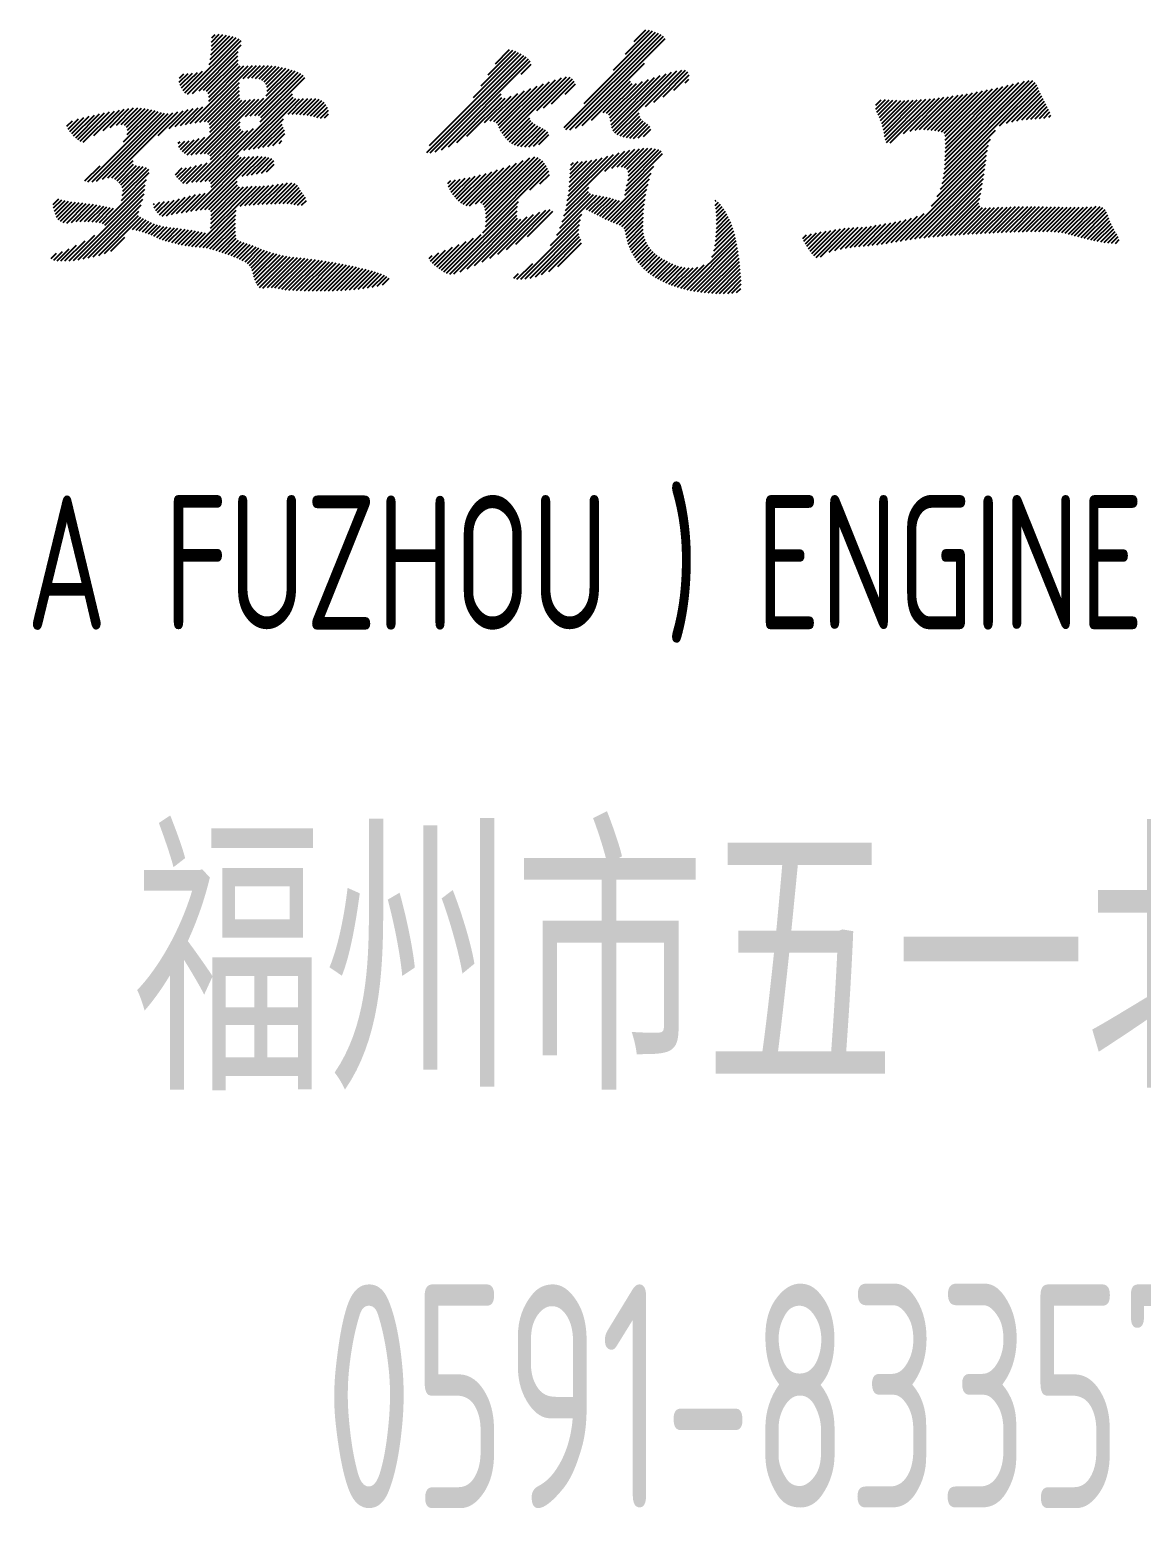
# Model space of a CAD drawing. Extents: x 292423 to 376523, y 106557 to 361882.
# Drawn here: x 370284 to 371526, y 357194 to 358854 of the extents above; entities that cross this region are included whole.
import ezdxf
from ezdxf.enums import TextEntityAlignment as Align

# ---------------------------------------------------------------- set-up
doc = ezdxf.new("R2010")
doc.units = 0
doc.header["$LTSCALE"] = 1000
for name, color, linetype in [('1508', 2, 'CONTINUOUS'), ('DQ', 7, 'CONTINUOUS'), ('tk图框', 7, 'CONTINUOUS')]:
    doc.layers.add(name, color=color, linetype=linetype)
doc.styles.add('hztxt', font='tssdeng.shx', dxfattribs={"width": 0.7, "bigfont": 'tssdchn.shx'})
doc.styles.add('HZTXT2', font='tssdeng.shx', dxfattribs={"width": 0.7, "bigfont": 'tssdchn.shx'})
doc.styles.add('TK', font='tssdeng.shx', dxfattribs={"width": 0.7, "bigfont": 'tssdchn.shx'})

# ---------------------------------------------------------------- blocks, each defined once
blk = doc.blocks.new('A$C00BC0004')
at = {"layer": 'DQ', "color": 2}
for p, q in [((-5064.8, -2098.7), (-5004.4, -2038.3)), ((-5061.8, -2100.2), (-5001.9, -2040.3)), ((-5037.7, -2067.2), (-5007.5, -2037)), ((-5036.8, -2061.7), (-5011.1, -2036)), ((-5035.8, -2056.2), (-5014.7, -2035.2)), ((-5035.1, -2042), (-5026.4, -2033.4)), ((-5035.1, -2046.5), (-5022.4, -2033.8)), ((-5035.1, -2051), (-5018.5, -2034.4)), ((-5034.7, -2037.2), (-5031.2, -2033.7)), ((-4641.2, -2137.6), (-4535.8, -2032.2)), ((-4639.1, -2139.9), (-4532.8, -2033.7)), ((-4634.6, -2140), (-4530.1, -2035.5)), ((-4628.4, -2138.3), (-4528.2, -2038)), ((-4618.7, -2110.6), (-4539, -2030.9)), ((-4586.1, -2073.5), (-4542.3, -2029.7)), ((-4572.7, -2055.6), (-4545.9, -2028.8)), ((-4563, -2041.4), (-4549.8, -2028.3)), ((-5056.5, -2099.4), (-5002.1, -2045)), ((-5049.1, -2096.5), (-5005.2, -2052.6)), ((-5043.9, -2095.7), (-5005.6, -2057.5)), ((-4794.6, -2165.3), (-4686.2, -2056.9)), ((-4791.5, -2157.7), (-4689.1, -2055.3)), ((-4742.5, -2104.2), (-4692, -2053.7)), ((-4733.7, -2090.9), (-4695, -2052.2)), ((-4725.9, -2078.6), (-4698.3, -2051)), ((-4718, -2066.3), (-4702.3, -2050.5)), ((-5066.8, -2096.2), (-5045.1, -2074.6)), ((-5058.9, -2133.2), (-4994.3, -2068.6)), ((-5053.5, -2132.3), (-4989.5, -2068.3)), ((-5040.6, -2096.9), (-5005.5, -2061.9)), ((-5038.8, -2099.6), (-5005.2, -2066)), ((-5038.3, -2103.6), (-5003.2, -2068.5)), ((-5038.3, -2108.1), (-4999, -2068.8)), ((-4999.6, -2082.9), (-4984.9, -2068.2)), ((-4994.5, -2082.3), (-4980.3, -2068.1)), ((-4991.8, -2124.5), (-4941.7, -2074.4)), ((-4990, -2082.2), (-4975.8, -2068.1)), ((-4985.8, -2082.6), (-4971.4, -2068.2)), ((-4982, -2083.3), (-4967.3, -2068.5)), ((-4978.9, -2084.6), (-4963.3, -2069)), ((-4976.3, -2086.5), (-4959.4, -2069.7)), ((-4974.4, -2089.1), (-4955.7, -2070.4)), ((-4974, -2102.2), (-4945.1, -2073.3)), ((-4973.2, -2092.5), (-4952.1, -2071.3)), ((-4973, -2096.8), (-4948.5, -2072.3)), ((-4790.7, -2165.9), (-4683.5, -2058.7)), ((-4785.1, -2164.8), (-4681.1, -2060.8)), ((-4778.3, -2162.4), (-4679.1, -2063.2)), ((-4689.1, -2077.8), (-4677.9, -2066.6)), ((-4621, -2135.4), (-4551.3, -2065.6)), ((-4584.4, -2143.6), (-4515.1, -2074.3)), ((-4550.1, -2113.9), (-4509.6, -2073.3)), ((-4540.9, -2109.2), (-4505.4, -2073.6)), ((-5071.1, -2087), (-5061.1, -2077.1)), ((-5071, -2082.5), (-5066, -2077.5)), ((-5070, -2090.4), (-5056.3, -2076.8)), ((-5068.5, -2093.4), (-5050.9, -2075.9)), ((-5048.1, -2131.4), (-5004, -2087.3)), ((-4986.8, -2124), (-4938.4, -2075.6)), ((-4982.5, -2124.2), (-4935.4, -2077.1)), ((-4980.6, -2131.3), (-4931, -2081.6)), ((-4980, -2126.2), (-4932.7, -2078.9)), ((-4715, -2135), (-4671.3, -2091.4)), ((-4713.6, -2138.1), (-4664.3, -2088.8)), ((-4712.1, -2141.1), (-4657.4, -2086.4)), ((-4710.4, -2144), (-4650.7, -2084.2)), ((-4708.6, -2146.6), (-4644.2, -2082.2)), ((-4706.6, -2149.2), (-4638.4, -2080.9)), ((-4671.6, -2118.6), (-4634.4, -2081.4)), ((-4664, -2115.5), (-4631.7, -2083.2)), ((-4655.2, -2111.2), (-4629.8, -2085.8)), ((-4639.9, -2100.4), (-4628.4, -2088.9)), ((-4610.4, -2129.2), (-4566.9, -2085.8)), ((-4597.5, -2120.9), (-4565, -2088.3)), ((-4593.7, -2121.5), (-4560.4, -2088.3)), ((-4591.2, -2123.5), (-4553.7, -2086)), ((-4590, -2126.8), (-4547, -2083.8)), ((-4589.3, -2130.6), (-4540.3, -2081.6)), ((-4588.6, -2134.4), (-4533.8, -2079.6)), ((-4587.7, -2137.9), (-4527.3, -2077.6)), ((-4586.3, -2141.1), (-4521.1, -2075.8)), ((-4530.6, -2103.3), (-4502.8, -2075.5)), ((-4518.6, -2095.9), (-4501.4, -2078.6)), ((-4506, -2087.7), (-4501.9, -2083.6)), ((-4217.6, -2194.5), (-4113, -2089.8)), ((-4216.9, -2189.2), (-4114.8, -2087.2)), ((-4216.3, -2184.1), (-4117.3, -2085.1)), ((-4215.9, -2179.2), (-4121.5, -2084.9)), ((-4215.6, -2174.5), (-4126.9, -2085.8)), ((-4215.4, -2169.8), (-4132.9, -2087.3)), ((-4215.3, -2165.2), (-4138.9, -2088.8)), ((-4215.2, -2160.7), (-4144.9, -2090.3)), ((-4215.2, -2156.2), (-4150.8, -2091.7)), ((-5058, -2168.2), (-4996.7, -2107)), ((-5052.6, -2167.3), (-4991.6, -2106.4)), ((-5047.6, -2166.8), (-4986.7, -2105.9)), ((-5043.1, -2130.9), (-5004.2, -2092)), ((-5043, -2166.7), (-4982.1, -2105.8)), ((-5042.4, -2197.6), (-4944.7, -2099.9)), ((-5039.4, -2131.7), (-5004, -2096.3)), ((-5037.9, -2197.5), (-4943.9, -2103.5)), ((-5037.5, -2134.3), (-5003.9, -2100.6)), ((-5037, -2142.7), (-5001.1, -2106.9)), ((-5036.9, -2138.2), (-5003.4, -2104.7)), ((-4998.9, -2163), (-4940.9, -2105)), ((-4997.2, -2125.4), (-4976.7, -2104.9)), ((-4993.4, -2162), (-4936.8, -2105.4)), ((-4949.6, -2122.7), (-4932.2, -2105.3)), ((-4944.9, -2122.5), (-4927.6, -2105.2)), ((-4940.5, -2122.6), (-4923.1, -2105.1)), ((-4936.3, -2122.9), (-4918.5, -2105.1)), ((-4932.3, -2123.3), (-4914.7, -2105.7)), ((-4928.3, -2123.9), (-4911.7, -2107.2)), ((-4770.3, -2159), (-4711.4, -2100)), ((-4761.2, -2154.3), (-4710.9, -2104)), ((-4749.8, -2147.4), (-4707, -2104.6)), ((-4730, -2132.1), (-4700.3, -2102.4)), ((-4723.6, -2130.2), (-4692.9, -2099.5)), ((-4719.6, -2130.7), (-4685.6, -2096.7)), ((-4716.7, -2132.3), (-4678.4, -2094)), ((-4293, -2112.7), (-4287, -2106.7)), ((-4292.7, -2116.9), (-4281.9, -2106.1)), ((-4291.7, -2120.3), (-4277.8, -2106.5)), ((-4290.3, -2123.5), (-4273.8, -2106.9)), ((-4288.9, -2126.5), (-4269.5, -2107.1)), ((-4287.5, -2129.6), (-4265, -2107.2)), ((-4286.3, -2132.9), (-4260.6, -2107.2)), ((-4285.3, -2136.4), (-4256, -2107.1)), ((-4284.4, -2140), (-4251.3, -2106.9)), ((-4283.6, -2143.7), (-4246.6, -2106.7)), ((-4283, -2147.5), (-4241.8, -2106.4)), ((-4282.2, -2151.3), (-4236.9, -2106)), ((-4280.9, -2154.4), (-4231.9, -2105.5)), ((-4276.7, -2154.7), (-4226.9, -2105)), ((-4261.8, -2144.3), (-4221.9, -2104.4)), ((-4254.6, -2141.6), (-4216.7, -2103.8)), ((-4248.9, -2140.4), (-4211.5, -2103.1)), ((-4243.9, -2139.9), (-4206.3, -2102.3)), ((-4239.4, -2139.9), (-4201, -2101.5)), ((-4235.1, -2140.1), (-4195.7, -2100.7)), ((-4231, -2140.5), (-4190.3, -2099.8)), ((-4227, -2141), (-4184.8, -2098.8)), ((-4223.1, -2141.6), (-4179.3, -2097.8)), ((-4219.5, -2142.4), (-4173.7, -2096.7)), ((-4216.4, -2143.9), (-4168.1, -2095.5)), ((-4215.5, -2147.4), (-4162.4, -2094.3)), ((-4215.3, -2151.7), (-4156.6, -2093.1)), ((-4154.5, -2135.8), (-4111.6, -2092.9)), ((-4147, -2132.8), (-4110.3, -2096.1)), ((-4140.9, -2131.2), (-4108.9, -2099.2)), ((-4135.2, -2130), (-4107.5, -2102.3)), ((-4129.9, -2129.1), (-4106, -2105.3)), ((-4124.7, -2128.5), (-4104.4, -2108.2)), ((-5191.3, -2144.4), (-5171.8, -2124.8)), ((-5189.2, -2146.8), (-5166, -2123.6)), ((-5186.9, -2149), (-5160.4, -2122.4)), ((-5184.5, -2151.1), (-5154.7, -2121.3)), ((-5181.8, -2152.9), (-5149.2, -2120.2)), ((-5178.4, -2154), (-5143.6, -2119.2)), ((-5173.3, -2198.2), (-5094.6, -2119.6)), ((-5168.6, -2198.1), (-5091.1, -2120.6)), ((-5166.5, -2146.5), (-5138.1, -2118.1)), ((-5163.5, -2197.4), (-5087.6, -2121.5)), ((-5156.8, -2195.2), (-5083.6, -2122)), ((-5156.3, -2140.8), (-5132.7, -2117.2)), ((-5150.8, -2193.7), (-5078.2, -2121.1)), ((-5148.4, -2137.4), (-5127.4, -2116.4)), ((-5146.5, -2193.9), (-5072.6, -2120)), ((-5141.4, -2134.9), (-5122.2, -2115.7)), ((-5136.1, -2134.1), (-5117.6, -2115.6)), ((-5133.3, -2153.7), (-5098.1, -2118.6)), ((-5132.5, -2135), (-5113.3, -2115.8)), ((-5130.1, -2137.1), (-5109.3, -2116.3)), ((-5129.3, -2145.2), (-5101.7, -2117.7)), ((-5129, -2140.5), (-5105.4, -2116.9)), ((-5094.6, -2146.5), (-5066.9, -2118.8)), ((-5082.3, -2138.7), (-5061.2, -2117.6)), ((-5075.7, -2136.5), (-5055.6, -2116.4)), ((-5069.9, -2135.3), (-5050.1, -2115.4)), ((-5064.3, -2134.2), (-5044.7, -2114.6)), ((-4924.5, -2124.6), (-4909.2, -2109.3)), ((-4920.9, -2125.4), (-4907.3, -2111.8)), ((-4917.3, -2126.3), (-4905.6, -2114.7)), ((-4913.5, -2127), (-4904.5, -2118)), ((-4908.9, -2126.9), (-4904.3, -2122.3)), ((-4581.7, -2145.4), (-4557.4, -2121.1)), ((-4578.6, -2146.8), (-4556.7, -2124.9)), ((-4119.8, -2128.1), (-4102.9, -2111.2)), ((-4114.9, -2127.7), (-4101.4, -2114.1)), ((-4110.1, -2127.3), (-4099.9, -2117.1)), ((-4105.3, -2127), (-4098.5, -2120.2)), ((-4099.6, -2125.9), (-4097.5, -2123.7)), ((-5196.6, -2136.2), (-5190.5, -2130.1)), ((-5195.2, -2139.3), (-5183.7, -2127.8)), ((-5193.3, -2141.9), (-5177.6, -2126.2)), ((-5057, -2198.7), (-4999.6, -2141.3)), ((-5052.1, -2198.3), (-4994.7, -2140.9)), ((-5047.4, -2198.1), (-4988.1, -2138.8)), ((-5039.2, -2167.4), (-5003.1, -2131.3)), ((-5036.5, -2169.2), (-5003.3, -2136)), ((-5036.1, -2173.3), (-5002.4, -2139.5)), ((-4988.1, -2161.2), (-4954.6, -2127.7)), ((-4982.9, -2160.5), (-4956.2, -2133.8)), ((-4977.6, -2159.7), (-4955, -2137.1)), ((-4972.2, -2158.8), (-4953.6, -2140.2)), ((-4704.5, -2151.5), (-4679.6, -2126.6)), ((-4702.1, -2153.6), (-4678.2, -2129.7)), ((-4699.4, -2155.4), (-4676, -2132)), ((-4696.5, -2157), (-4673.4, -2133.9)), ((-4693.1, -2158.1), (-4670.6, -2135.5)), ((-4689.4, -2158.9), (-4667.6, -2137)), ((-4685.2, -2159.2), (-4664.5, -2138.5)), ((-4680.5, -2159), (-4661.8, -2140.2)), ((-4575.2, -2147.9), (-4555.2, -2127.9)), ((-4571.6, -2148.8), (-4552.9, -2130.1)), ((-4567.7, -2149.4), (-4550.2, -2131.9)), ((-4563.5, -2149.7), (-4547.6, -2133.8)), ((-4558.5, -2149.2), (-4545.5, -2136.2)), ((-4552.5, -2147.6), (-4544.3, -2139.5)), ((-4218.8, -2200.1), (-4159.2, -2140.5)), ((-5072.2, -2155.5), (-5070.2, -2153.5)), ((-5071.8, -2159.6), (-5065.1, -2152.9)), ((-5069.8, -2162.1), (-5060, -2152.3)), ((-5067.5, -2164.3), (-5054.6, -2151.4)), ((-5065.2, -2166.4), (-5048.8, -2150)), ((-5062.4, -2168.2), (-5042.5, -2148.2)), ((-4966.7, -2157.8), (-4953.1, -2144.2)), ((-4959.7, -2155.3), (-4956.5, -2152)), ((-4675.3, -2158.3), (-4659.5, -2142.4)), ((-4669.3, -2156.7), (-4658.1, -2145.5)), ((-4224.4, -2214.7), (-4166.9, -2157.3)), ((-4220.7, -2206.5), (-4164.7, -2150.5)), ((-5143.3, -2195.2), (-5122.6, -2174.5)), ((-5058.1, -2231.2), (-4997.4, -2170.5)), ((-5052.8, -2230.4), (-4992.5, -2170.1)), ((-5047.6, -2229.7), (-4987.7, -2169.8)), ((-5042.6, -2229.2), (-4983, -2169.6)), ((-5035.9, -2200), (-5004.5, -2168.6)), ((-5035.6, -2204.2), (-5001.9, -2170.6)), ((-5001, -2192.1), (-4978.7, -2169.8)), ((-4995.6, -2191.2), (-4974.6, -2170.2)), ((-4990.3, -2190.4), (-4970.9, -2170.9)), ((-4985, -2189.5), (-4967.6, -2172.2)), ((-4979.4, -2188.5), (-4965.4, -2174.4)), ((-4734.3, -2221.7), (-4686.8, -2174.3)), ((-4731.6, -2223.5), (-4679.4, -2171.3)), ((-4730.1, -2226.5), (-4674, -2170.4)), ((-4729.2, -2230.1), (-4670.3, -2171.2)), ((-4728.8, -2234.2), (-4667.4, -2172.8)), ((-4638.6, -2224.8), (-4579.5, -2165.7)), ((-4637.6, -2219.3), (-4586, -2167.7)), ((-4636.7, -2213.9), (-4592.4, -2169.7)), ((-4636, -2208.7), (-4598.6, -2171.4)), ((-4635.4, -2203.7), (-4604.6, -2172.8)), ((-4635, -2198.8), (-4610.3, -2174)), ((-4595.8, -2186.5), (-4573.4, -2164.1)), ((-4587.7, -2182.9), (-4567.6, -2162.8)), ((-4581.9, -2181.6), (-4562.2, -2161.8)), ((-4577.2, -2181.4), (-4557, -2161.2)), ((-4573.6, -2182.2), (-4552.1, -2160.8)), ((-4572.7, -2208.3), (-4531.1, -2166.7)), ((-4571.5, -2202.6), (-4532.6, -2163.7)), ((-4571.1, -2184.2), (-4547.5, -2160.6)), ((-4570.1, -2196.7), (-4535.5, -2162.1)), ((-4569.6, -2187.3), (-4543.1, -2160.7)), ((-4569.2, -2191.4), (-4539, -2161.2)), ((-4265.2, -2264.5), (-4169.1, -2168.4)), ((-4259.8, -2263.5), (-4169.7, -2173.5)), ((-4230.5, -2225.3), (-4168.2, -2163)), ((-5176.8, -2197.3), (-5159.7, -2180.2)), ((-5140.7, -2197), (-5122.3, -2178.7)), ((-5138.3, -2199.2), (-5119.1, -2179.9)), ((-5136.3, -2201.6), (-5115.3, -2180.6)), ((-5135.8, -2219.1), (-5104.6, -2188)), ((-5134.8, -2204.6), (-5111.4, -2181.2)), ((-5134.8, -2213.6), (-5105.3, -2184.1)), ((-5134.3, -2208.6), (-5107.8, -2182.2)), ((-5075.5, -2190.3), (-5068.1, -2182.8)), ((-5073.8, -2193.1), (-5063.2, -2182.5)), ((-5071.6, -2195.4), (-5057.8, -2181.5)), ((-5069.5, -2197.7), (-5051.9, -2180.1)), ((-5067.1, -2199.8), (-5045.8, -2178.5)), ((-5062.9, -2200.1), (-5039.8, -2177)), ((-4973.5, -2187), (-4965, -2178.6)), ((-4761.3, -2217.3), (-4734.5, -2190.5)), ((-4759.1, -2219.6), (-4728.4, -2188.8)), ((-4756.6, -2221.6), (-4722, -2187)), ((-4753.9, -2223.4), (-4715.4, -2184.8)), ((-4750.7, -2224.6), (-4708.6, -2182.5)), ((-4746.7, -2225.1), (-4701.5, -2180)), ((-4740, -2222.9), (-4694.3, -2177.3)), ((-4731.8, -2255.2), (-4659.6, -2182.9)), ((-4729.1, -2248), (-4661.2, -2180.1)), ((-4728.7, -2243.1), (-4663, -2177.4)), ((-4728.6, -2238.5), (-4665.1, -2174.9)), ((-4679.4, -2207.2), (-4658.3, -2186.1)), ((-4668.2, -2200.5), (-4657.6, -2189.9)), ((-4634.7, -2193.9), (-4615.6, -2174.9)), ((-4634.5, -2189.3), (-4620.6, -2175.4)), ((-4634.4, -2184.7), (-4625.3, -2175.6)), ((-4633.7, -2179.5), (-4630.8, -2176.6)), ((-4595.2, -2239.8), (-4543.8, -2188.4)), ((-4573.2, -2213.3), (-4540.8, -2180.8)), ((-4254.4, -2262.7), (-4170.4, -2178.7)), ((-4249.2, -2262), (-4171.2, -2183.9)), ((-4244.1, -2261.3), (-4171.9, -2189.2)), ((-5189.2, -2286), (-5109.7, -2206.4)), ((-5156.9, -2244.7), (-5107.8, -2195.6)), ((-5154.4, -2246.6), (-5109.2, -2201.5)), ((-5052.9, -2270.9), (-4985, -2203)), ((-5038.2, -2229.3), (-5006.4, -2197.4)), ((-5036.3, -2249.9), (-4989.7, -2203.2)), ((-5035.9, -2231.4), (-5006.2, -2201.8)), ((-5035.9, -2245), (-4994.5, -2203.5)), ((-5035.8, -2240.3), (-4999.3, -2203.9)), ((-5035.6, -2235.7), (-5003.8, -2203.9)), ((-5003, -2225.5), (-4980.5, -2203)), ((-4997.9, -2224.8), (-4975.8, -2202.8)), ((-4992.9, -2224.4), (-4970.9, -2202.4)), ((-4988.1, -2224.1), (-4965.8, -2201.7)), ((-4983.3, -2223.7), (-4960.4, -2200.9)), ((-4978.4, -2223.4), (-4955.1, -2200.1)), ((-4973.7, -2223.1), (-4950.1, -2199.5)), ((-4968.9, -2222.8), (-4945.4, -2199.4)), ((-4964.2, -2222.7), (-4941.8, -2200.2)), ((-4959.6, -2222.6), (-4939.2, -2202.1)), ((-4955.1, -2222.5), (-4937.3, -2204.7)), ((-4950.6, -2222.5), (-4935.6, -2207.5)), ((-4771.2, -2200.3), (-4767.8, -2196.9)), ((-4770.4, -2203.9), (-4762.4, -2195.9)), ((-4769, -2207), (-4757.2, -2195.2)), ((-4767.3, -2209.8), (-4751.8, -2194.3)), ((-4765.4, -2212.4), (-4746.2, -2193.3)), ((-4763.4, -2214.9), (-4740.5, -2192)), ((-4639.7, -2230.4), (-4613.5, -2204.2)), ((-4592.1, -2241.2), (-4545.8, -2194.8)), ((-4589, -2242.5), (-4547.3, -2200.9)), ((-4585.8, -2243.8), (-4548.6, -2206.6)), ((-4239, -2260.7), (-4172.7, -2194.5)), ((-4233.9, -2260.2), (-4173.6, -2199.9)), ((-4228.9, -2259.7), (-4174.6, -2205.3)), ((-5212.1, -2223.6), (-5205.9, -2217.3)), ((-5211.6, -2227.5), (-5202.3, -2218.2)), ((-5210.6, -2231.1), (-5198.8, -2219.2)), ((-5209.5, -2234.5), (-5195, -2219.9)), ((-5208.2, -2237.6), (-5191.1, -2220.5)), ((-5206.5, -2240.4), (-5187.1, -2221)), ((-5204, -2242.4), (-5183.1, -2221.5)), ((-5200.9, -2243.8), (-5179, -2221.9)), ((-5196.9, -2244.3), (-5175, -2222.4)), ((-5191.7, -2243.6), (-5171, -2222.9)), ((-5186.3, -2242.7), (-5167.1, -2223.4)), ((-5184, -2285.3), (-5110.5, -2211.8)), ((-5181.7, -2242.5), (-5163.2, -2224)), ((-5178.6, -2284.4), (-5111.9, -2217.6)), ((-5173, -2283.3), (-5113.9, -2224.1)), ((-5099.9, -2223.6), (-5098.7, -2222.4)), ((-5099.3, -2227.5), (-5092.7, -2220.9)), ((-5097.5, -2230.2), (-5087.7, -2220.4)), ((-5095.5, -2232.7), (-5082.5, -2219.7)), ((-5093.3, -2235), (-5076.9, -2218.6)), ((-5090.4, -2236.5), (-5071, -2217.1)), ((-5085.5, -2236.1), (-5064.7, -2215.3)), ((-5079.7, -2234.9), (-5058.7, -2213.8)), ((-5074.1, -2233.8), (-5053, -2212.6)), ((-5068.7, -2232.8), (-5047.5, -2211.6)), ((-5063.4, -2232), (-5042.1, -2210.8)), ((-4946.5, -2222.9), (-4933.8, -2210.2)), ((-4942.8, -2223.7), (-4932, -2212.8)), ((-4939.1, -2224.5), (-4930.1, -2215.5)), ((-4934.6, -2224.5), (-4929.1, -2219)), ((-4772.4, -2300.2), (-4692.2, -2220.1)), ((-4649.4, -2258), (-4604.5, -2213.1)), ((-4645.8, -2249.9), (-4608.4, -2212.5)), ((-4643.2, -2242.9), (-4611.7, -2211.4)), ((-4641.3, -2236.4), (-4613.8, -2209)), ((-4616.1, -2229.3), (-4600.6, -2213.8)), ((-4613, -2230.6), (-4596.8, -2214.5)), ((-4610.1, -2232.2), (-4593.1, -2215.3)), ((-4607.2, -2233.8), (-4589.5, -2216.1)), ((-4604.2, -2235.3), (-4586, -2217.1)), ((-4601.3, -2236.8), (-4582.6, -2218.2)), ((-4598.2, -2238.3), (-4579.3, -2219.3)), ((-4582.5, -2245.1), (-4549.7, -2212.2)), ((-4579.3, -2246.4), (-4550.6, -2217.6)), ((-4576.5, -2248), (-4551.3, -2222.8)), ((-4472.3, -2224.7), (-4468.5, -2220.8)), ((-4472.2, -2220), (-4471.2, -2219)), ((-4471.6, -2228.5), (-4466.4, -2223.2)), ((-4224, -2259.2), (-4175.7, -2210.9)), ((-4219.1, -2258.8), (-4176.7, -2216.4)), ((-4214.2, -2258.4), (-4177.6, -2221.8)), ((-5177.2, -2242.5), (-5159.3, -2224.7)), ((-5172.8, -2242.6), (-5155.6, -2225.4)), ((-5168.5, -2242.8), (-5151.9, -2226.2)), ((-5167.2, -2282), (-5116.4, -2231.2)), ((-5164.4, -2243.2), (-5148.3, -2227.1)), ((-5161.2, -2280.4), (-5116.6, -2235.8)), ((-5160.4, -2243.8), (-5144.5, -2227.8)), ((-5154.8, -2278.5), (-5114.2, -2237.9)), ((-5123.3, -2251.6), (-5111, -2239.2)), ((-5119.4, -2252.1), (-5108, -2240.7)), ((-5048.7, -2271.2), (-5007.5, -2230)), ((-5044.6, -2271.6), (-5008, -2235)), ((-5040.8, -2272.2), (-5008.2, -2239.7)), ((-4769, -2301.3), (-4693.2, -2225.5)), ((-4764.4, -2301.2), (-4693.7, -2230.5)), ((-4757.4, -2298.7), (-4694.1, -2235.4)), ((-4749.6, -2295.4), (-4693.2, -2239)), ((-4741.4, -2291.7), (-4689.5, -2239.8)), ((-4732.9, -2287.7), (-4682.6, -2237.4)), ((-4724.3, -2283.5), (-4675.4, -2234.7)), ((-4715.3, -2279.1), (-4668.3, -2232)), ((-4705.7, -2274), (-4661.7, -2229.9)), ((-4695.1, -2267.8), (-4656.6, -2229.3)), ((-4689.4, -2307), (-4622.9, -2240.5)), ((-4682.1, -2259.3), (-4653.9, -2231.1)), ((-4656.3, -2269.5), (-4621.4, -2234.5)), ((-4574.2, -2250.3), (-4551.9, -2227.9)), ((-4573, -2253.5), (-4552.3, -2232.8)), ((-4572.3, -2257.2), (-4552.6, -2237.6)), ((-4471.2, -2232.5), (-4464.5, -2225.8)), ((-4471.2, -2254.9), (-4456.2, -2240)), ((-4471, -2236.8), (-4462.7, -2228.5)), ((-4471, -2250.3), (-4457.7, -2236.9)), ((-4470.9, -2241.2), (-4460.9, -2231.2)), ((-4470.9, -2245.7), (-4459.2, -2234)), ((-4286.5, -2267.9), (-4259, -2240.3)), ((-4281.3, -2267.1), (-4252.9, -2238.7)), ((-4275.9, -2266.2), (-4246.4, -2236.8)), ((-4270.6, -2265.4), (-4238.9, -2233.7)), ((-4209.3, -2258), (-4176.5, -2225.2)), ((-4204.5, -2257.7), (-4173.6, -2226.8)), ((-4199.7, -2257.4), (-4169.5, -2227.2)), ((-4194.9, -2257.1), (-4164.9, -2227.1)), ((-4190.1, -2256.8), (-4160.3, -2226.9)), ((-4185.4, -2256.5), (-4155.6, -2226.7)), ((-4180.6, -2256.3), (-4151, -2226.6)), ((-4175.9, -2256), (-4146.3, -2226.4)), ((-4171.1, -2255.7), (-4141.6, -2226.2)), ((-4166.4, -2255.5), (-4136.9, -2226)), ((-4161.7, -2255.2), (-4132.3, -2225.9)), ((-4157, -2255), (-4127.8, -2225.8)), ((-4152.3, -2254.8), (-4123.2, -2225.8)), ((-4147.6, -2254.6), (-4118.7, -2225.8)), ((-4142.9, -2254.5), (-4114.3, -2225.8)), ((-4138.3, -2254.3), (-4109.9, -2225.9)), ((-4133.6, -2254.1), (-4105.5, -2226)), ((-4129, -2254), (-4101, -2226.1)), ((-4124.4, -2253.9), (-4096.6, -2226.1)), ((-4119.8, -2253.8), (-4092.2, -2226.2)), ((-4115.3, -2253.8), (-4087.8, -2226.3)), ((-4110.7, -2253.7), (-4083.4, -2226.4)), ((-4106.2, -2253.7), (-4079, -2226.4)), ((-4101.8, -2253.7), (-4074.5, -2226.5)), ((-4097.4, -2253.8), (-4070, -2226.5)), ((-4093.1, -2254), (-4065.5, -2226.5)), ((-4089, -2254.4), (-4061, -2226.4)), ((-4085.1, -2255), (-4056.4, -2226.3)), ((-4081.4, -2255.8), (-4051.7, -2226.1)), ((-4077.7, -2256.6), (-4046.6, -2225.5)), ((-4074.2, -2257.6), (-4042.3, -2225.7)), ((-4070.7, -2258.5), (-4039.1, -2227)), ((-4067.2, -2259.5), (-4036.7, -2229.1)), ((-4063.6, -2260.5), (-4035, -2231.8)), ((-4060, -2261.4), (-4033.8, -2235.1)), ((-4056.4, -2262.3), (-4032.6, -2238.5)), ((-5115.9, -2253), (-5105.1, -2242.3)), ((-5112.4, -2254.1), (-5102.1, -2243.8)), ((-5109, -2255.2), (-5098.9, -2245.1)), ((-5105.7, -2256.4), (-5095.6, -2246.2)), ((-5102.5, -2257.6), (-5092.1, -2247.2)), ((-5099.4, -2259), (-5088.4, -2248)), ((-5096.4, -2260.5), (-5084.6, -2248.7)), ((-5093.3, -2261.9), (-5080.6, -2249.2)), ((-5089.9, -2263), (-5076.6, -2249.7)), ((-5086.5, -2264.1), (-5072.6, -2250.2)), ((-5083, -2265.1), (-5068.6, -2250.7)), ((-5079.5, -2266), (-5064.6, -2251.2)), ((-5075.9, -2266.9), (-5060.7, -2251.8)), ((-5072.2, -2267.8), (-5056.8, -2252.4)), ((-5068.5, -2268.6), (-5053, -2253.1)), ((-5064.7, -2269.3), (-5049.2, -2253.8)), ((-5060.9, -2269.9), (-5045.5, -2254.5)), ((-5057, -2270.5), (-5041.7, -2255.2)), ((-5037.1, -2273), (-5008.3, -2244.3)), ((-5033.5, -2274), (-5008.3, -2248.8)), ((-5030, -2275), (-5008.3, -2253.3)), ((-5026.6, -2276), (-5008.1, -2257.6)), ((-4775.4, -2298.7), (-4733.9, -2257.2)), ((-4684.5, -2306.6), (-4624, -2246.1)), ((-4679.1, -2305.8), (-4624.7, -2251.3)), ((-4673.2, -2304.3), (-4624.8, -2255.9)), ((-4571.5, -2260.9), (-4552.8, -2242.3)), ((-4570.5, -2264.5), (-4552.9, -2246.8)), ((-4569.4, -2267.9), (-4552.8, -2251.2)), ((-4568.2, -2271.2), (-4552.3, -2255.3)), ((-4476.2, -2282.4), (-4450.4, -2256.7)), ((-4473.8, -2275.5), (-4451.4, -2253.1)), ((-4472.7, -2269.9), (-4452.5, -2249.7)), ((-4471.9, -2264.7), (-4453.6, -2246.4)), ((-4471.5, -2259.7), (-4454.8, -2243.1)), ((-4374.6, -2261.6), (-4370.3, -2257.4)), ((-4373.2, -2264.7), (-4364.7, -2256.3)), ((-4371.6, -2267.6), (-4359.3, -2255.3)), ((-4369.8, -2270.3), (-4353.8, -2254.3)), ((-4368, -2273), (-4348.4, -2253.4)), ((-4366.2, -2275.7), (-4343, -2252.5)), ((-4364.3, -2278.3), (-4337.6, -2251.6)), ((-4362.2, -2280.7), (-4332.4, -2250.9)), ((-4359.7, -2282.7), (-4327.3, -2250.2)), ((-4354.7, -2282.2), (-4322.3, -2249.7)), ((-4345, -2277), (-4317.4, -2249.4)), ((-4338.5, -2275), (-4312.7, -2249.1)), ((-4332.5, -2273.4), (-4307.9, -2248.9)), ((-4326.9, -2272.3), (-4302.9, -2248.4)), ((-4321.7, -2271.6), (-4297.8, -2247.7)), ((-4316.6, -2271), (-4292.5, -2246.8)), ((-4311.7, -2270.6), (-4287.1, -2246)), ((-4306.8, -2270.2), (-4281.6, -2245)), ((-4301.9, -2269.8), (-4276.1, -2244)), ((-4296.9, -2269.2), (-4270.5, -2242.9)), ((-4291.7, -2268.6), (-4264.8, -2241.7)), ((-4052.8, -2263.1), (-4031.4, -2241.7)), ((-4049.1, -2264), (-4030, -2244.8)), ((-4045.4, -2264.7), (-4028.6, -2247.9)), ((-4041.6, -2265.4), (-4027, -2250.8)), ((-4037.7, -2266), (-4025.3, -2253.6)), ((-4033.8, -2266.5), (-4023.6, -2256.4)), ((-5207.6, -2286.4), (-5194.2, -2273.1)), ((-5203.4, -2286.7), (-5185.8, -2269.1)), ((-5198.9, -2286.7), (-5176.4, -2264.2)), ((-5194.2, -2286.4), (-5165.5, -2257.8)), ((-5147.6, -2275.8), (-5131.8, -2260)), ((-5023.2, -2277.1), (-5007.5, -2261.4)), ((-5019.9, -2278.3), (-5005.1, -2263.5)), ((-5016.6, -2279.5), (-5002, -2264.9)), ((-5013.3, -2280.7), (-4998.6, -2266)), ((-5010.1, -2282), (-4995.2, -2267.1)), ((-5006.9, -2283.2), (-4991.9, -2268.3)), ((-5003.7, -2284.6), (-4988.6, -2269.5)), ((-5000.7, -2286), (-4985.4, -2270.8)), ((-4997.7, -2287.6), (-4982.3, -2272.1)), ((-4995, -2289.4), (-4979.1, -2273.4)), ((-4786, -2291.3), (-4766, -2271.4)), ((-4783.5, -2293.3), (-4758.4, -2268.3)), ((-4780.9, -2295.2), (-4750.5, -2264.9)), ((-4778.2, -2297.1), (-4742.5, -2261.4)), ((-4666.4, -2302), (-4623.9, -2259.5)), ((-4658.4, -2298.5), (-4622.5, -2262.5)), ((-4648.1, -2292.7), (-4621.8, -2266.4)), ((-4566.9, -2274.3), (-4551.6, -2259)), ((-4565.4, -2277.3), (-4550.5, -2262.4)), ((-4563.8, -2280.2), (-4549.2, -2265.6)), ((-4562.1, -2283), (-4547.7, -2268.6)), ((-4560.3, -2285.7), (-4545.9, -2271.3)), ((-4558.4, -2288.3), (-4544, -2273.8)), ((-4507.3, -2318), (-4449.6, -2260.3)), ((-4503.7, -2318.9), (-4448.8, -2264)), ((-4500, -2319.7), (-4448, -2267.7)), ((-4496.2, -2320.4), (-4447.4, -2271.5)), ((-4029.7, -2266.9), (-4022.1, -2259.4)), ((-4025.2, -2267), (-4021, -2262.8)), ((-5214.1, -2284), (-5208.2, -2278.1)), ((-5211.4, -2285.7), (-5201.6, -2276)), ((-4992.8, -2291.7), (-4975.8, -2274.6)), ((-4991, -2294.4), (-4972.5, -2275.8)), ((-4989.7, -2297.5), (-4969.1, -2276.9)), ((-4988.6, -2300.9), (-4965.6, -2277.9)), ((-4987.7, -2304.5), (-4962, -2278.8)), ((-4986.6, -2307.9), (-4958.4, -2279.7)), ((-4985.3, -2311.1), (-4954.7, -2280.5)), ((-4983.7, -2313.9), (-4951, -2281.2)), ((-4981.5, -2316.2), (-4947.1, -2281.9)), ((-4977.8, -2317.1), (-4943.2, -2282.4)), ((-4972.7, -2316.4), (-4939.2, -2282.9)), ((-4968, -2316.3), (-4935.1, -2283.3)), ((-4964.2, -2316.9), (-4931, -2283.7)), ((-4960.4, -2317.6), (-4927, -2284.2)), ((-4956.7, -2318.3), (-4923, -2284.7)), ((-4952.7, -2318.9), (-4919, -2285.2)), ((-4948.6, -2319.2), (-4915, -2285.7)), ((-4944.3, -2319.5), (-4911.1, -2286.3)), ((-4940, -2319.7), (-4907.2, -2286.9)), ((-4935.7, -2319.8), (-4903.3, -2287.5)), ((-4931.3, -2319.9), (-4899.5, -2288.1)), ((-4926.9, -2320), (-4895.7, -2288.8)), ((-4922.4, -2320), (-4891.9, -2289.5)), ((-4918, -2320.1), (-4888.1, -2290.2)), ((-4913.5, -2320.1), (-4884.4, -2291)), ((-4791.9, -2283.8), (-4788.5, -2280.4)), ((-4790.6, -2287), (-4781.1, -2277.5)), ((-4788.3, -2289.2), (-4773.6, -2274.5)), ((-4693.8, -2307), (-4676.2, -2289.4)), ((-4556.3, -2290.7), (-4541.8, -2276.2)), ((-4554.2, -2293), (-4539.5, -2278.3)), ((-4551.9, -2295.3), (-4537, -2280.3)), ((-4549.6, -2297.4), (-4534.3, -2282.2)), ((-4547.1, -2299.5), (-4531.5, -2283.9)), ((-4544.6, -2301.4), (-4528.7, -2285.6)), ((-4541.9, -2303.2), (-4525.8, -2287.1)), ((-4539.2, -2305), (-4522.8, -2288.7)), ((-4536.4, -2306.6), (-4519.7, -2290)), ((-4510.8, -2317.1), (-4484.7, -2290.9)), ((-4492.3, -2321), (-4446.8, -2275.5)), ((-4488.4, -2321.5), (-4446.2, -2279.4)), ((-4484.3, -2322), (-4445.7, -2283.4)), ((-4480.2, -2322.4), (-4445.2, -2287.3)), ((-4909, -2320.1), (-4880.7, -2291.7)), ((-4904.4, -2320), (-4877, -2292.6)), ((-4899.8, -2319.9), (-4873.3, -2293.4)), ((-4895.2, -2319.8), (-4869.7, -2294.3)), ((-4890.5, -2319.6), (-4866.1, -2295.1)), ((-4885.8, -2319.3), (-4862.5, -2296)), ((-4881, -2319), (-4858.9, -2296.9)), ((-4876.1, -2318.7), (-4855.4, -2297.9)), ((-4871.2, -2318.2), (-4851.9, -2298.9)), ((-4866.1, -2317.6), (-4848.5, -2300)), ((-4860.9, -2316.9), (-4845.2, -2301.2)), ((-4855.6, -2316), (-4842, -2302.5)), ((-4850, -2314.9), (-4839.1, -2304)), ((-4843.9, -2313.3), (-4836.5, -2306)), ((-4697.2, -2305.9), (-4692.1, -2300.7)), ((-4533.4, -2308.2), (-4516.5, -2291.3)), ((-4530.5, -2309.7), (-4513.2, -2292.4)), ((-4527.4, -2311.1), (-4509.6, -2293.4)), ((-4524.2, -2312.5), (-4505.8, -2294.1)), ((-4521, -2313.8), (-4501.6, -2294.4)), ((-4517.7, -2314.9), (-4497, -2294.3)), ((-4514.3, -2316), (-4491.8, -2293.5)), ((-4476, -2322.7), (-4444.7, -2291.4)), ((-4471.8, -2322.9), (-4444.3, -2295.4)), ((-4467.4, -2323), (-4443.9, -2299.5)), ((-4462.9, -2323), (-4443.6, -2303.7)), ((-4458.4, -2323), (-4443.4, -2307.9)), ((-4453.7, -2322.8), (-4443.2, -2312.3)), ((-4448.5, -2322.1), (-4443.8, -2317.3))]:
    blk.add_line(p, q, dxfattribs=at)
at = {"layer": 'tk图框', "color": 2, "style": 'hztxt', "width": 0.7}
blk.add_text('KING YEA  (CHINA FUZHOU ) ENGINEERING DESIGN CONSULTANTS ,LTD', height=150, dxfattribs=at).set_placement((-6285.8, -2698.7))
at = {"layer": 'tk图框', "color": 2}
for s, height, style, width, p in [('地址：福州市五一北路171号新都会花园广场6F', 280, 'HZTXT2', 0.8, (-3509.7, -3059.2)), ('0591-83357028，83357078，83357058', 250, 'TK', 0.6, (-3296.7, -3559))]:
    blk.add_text(s, height=height, dxfattribs=dict(at, style=style, width=width)).set_placement(p, align=Align.MIDDLE)
blk = doc.blocks.new('A1tk')
at = {"layer": 'tk图框'}
blk.add_blockref('A$C00BC0004', (83100, 58400), dxfattribs=at)

msp = doc.modelspace()

# ---------------------------------------------------------------- block references
at = {"layer": '1508'}
msp.add_blockref('A1tk', (292422.6, 302482.4), dxfattribs=at)

doc.saveas('drawing.dxf')
